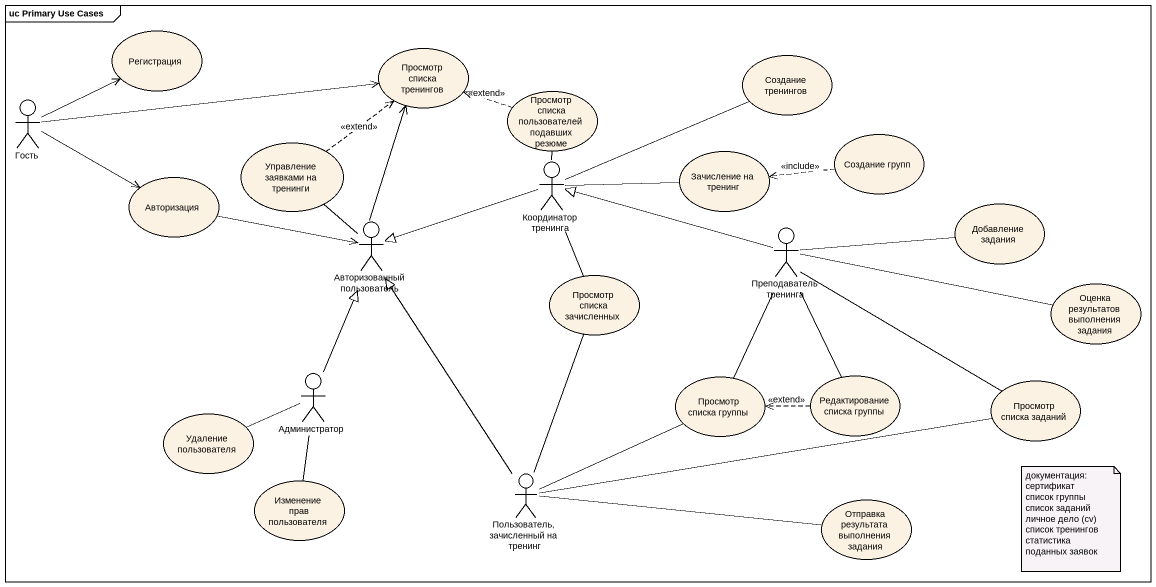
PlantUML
@startuml
mainframe uc Primary Use Cases
usecase Регистрация
usecase "Просмотр списка тренингов" as Просмотр_списка_тренингов
usecase "Просмотр списка пользователей подавших резюме" as Просмотр_списка
usecase "Создание тренингов" as Создание_тренингов
actor Гость
usecase "Управление заявками на тренинги" as Управление_заявками_на
actor "Координатор тренинга" as Координатор_тренинга
usecase "Зачисление на тренинг" as Зачисление_на_тренинг
usecase "Создание групп" as Создание_групп
usecase Авторизация
usecase "Добавление задания" as Добавление_задания
actor "Авторизованный пользователь" as Авторизованный_пользователь
actor "Преподаватель тренинга" as Преподаватель_тренинга
usecase "Просмотр списка зачисленных" as Просмотр_списка_зачисленных
usecase "Оценка результатов выполнения задания" as Оценка_результатов
actor Администратор
usecase "Просмотр списка группы" as Просмотр_списка_группы
usecase "Редактирование списка группы" as Редактирование_списка_группы
usecase "Просмотр списка заданий" as Просмотр_списка_заданий
usecase "Удаление пользователя" as Удаление_пользователя
actor "Пользователь, зачисленный на тренинг" as Пользователь_зачисленный_на
usecase "Изменение прав пользователя" as Изменение_прав_пользователя
usecase "Отправка результата выполнения задания" as Отправка_результата
Просмотр_списка .left.> Просмотр_списка_тренингов : <<extend>>
Гость -up-> Регистрация
Гость -right-> Просмотр_списка_тренингов
Гость -right-> Авторизация
Управление_заявками_на .up.> Просмотр_списка_тренингов : <<extend>>
Координатор_тренинга -up- Просмотр_списка
Координатор_тренинга -right- Создание_тренингов
Координатор_тренинга -right- Зачисление_на_тренинг
Координатор_тренинга -left-|> Авторизованный_пользователь
Координатор_тренинга -- Просмотр_списка_зачисленных
Создание_групп .left.> Зачисление_на_тренинг : <<include>>
Авторизация -right-> Авторизованный_пользователь
Добавление_задания -left- Преподаватель_тренинга
Авторизованный_пользователь -up-> Просмотр_списка_тренингов
Авторизованный_пользователь -up- Управление_заявками_на
Преподаватель_тренинга -left-|> Координатор_тренинга
Преподаватель_тренинга -- Просмотр_списка_группы
Преподаватель_тренинга -- Редактирование_списка_группы
Преподаватель_тренинга -right- Просмотр_списка_заданий
Оценка_результатов -left- Преподаватель_тренинга
Администратор -up-|> Авторизованный_пользователь
Редактирование_списка_группы .left.> Просмотр_списка_группы : <<extend>>
Удаление_пользователя -right- Администратор
Пользователь_зачисленный_на -up-|> Авторизованный_пользователь
Пользователь_зачисленный_на -up- Просмотр_списка_зачисленных
Пользователь_зачисленный_на -right- Просмотр_списка_группы
Пользователь_зачисленный_на -right- Просмотр_списка_заданий
Изменение_прав_пользователя -up- Администратор
Отправка_результата -left- Пользователь_зачисленный_на
note as N1
  документация:
  сертификат
  список группы
  список заданий
  личное дело (cv)
  список тренингов
  статистика поданных заявок
end note
@enduml
